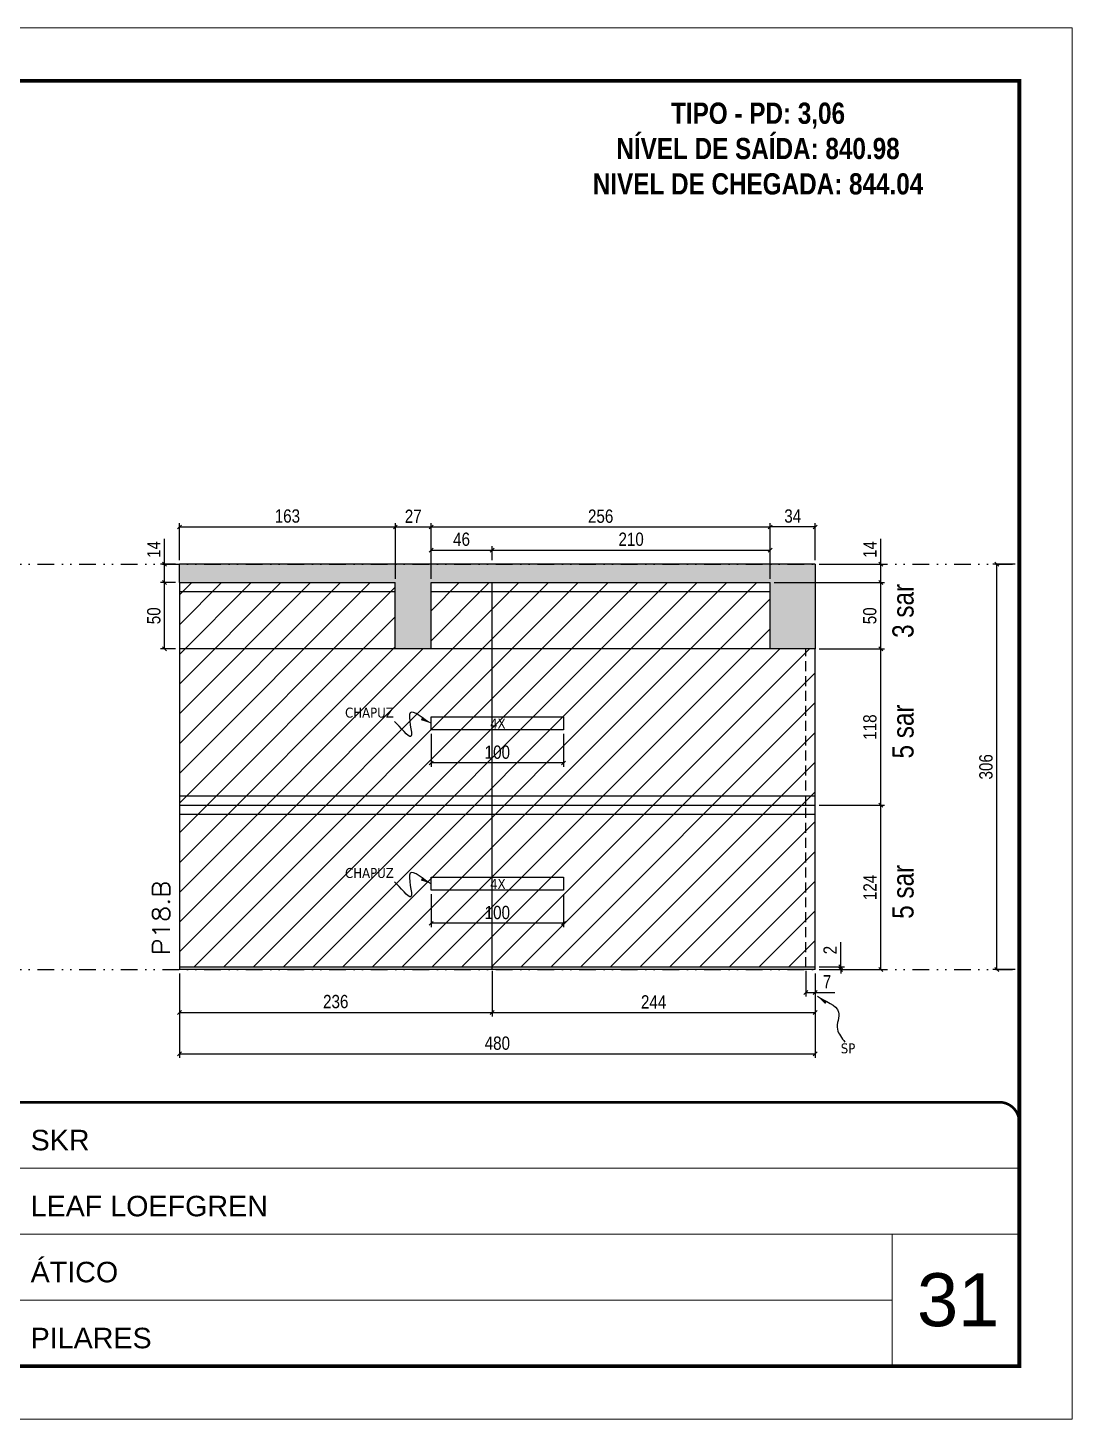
# Model space of a CAD drawing. Extents: x 14400 to 27878, y -21631 to 6985.
# Drawn here: x 18294 to 19082, y -2105 to -1055 of the extents above; entities that cross this region are included whole.
import ezdxf

# ---------------------------------------------------------------- set-up
doc = ezdxf.new("R2010")
doc.units = 0
for name, pattern in [('CONTINUO', [0]), ('DASHED', [0.75, 0.5, -0.25]), ('DIVIDE2', [0.625, 0.25, -0.125, 0, -0.125, 0, -0.125]), ('HIDDEN', [0.375, 0.25, -0.125])]:
    doc.linetypes.add(name, pattern=pattern)
for name, color, linetype, lineweight in [('CARIMBO', 255, 'Continuous', 9), ('Folhas', 255, 'Continuous', 9), ('Hachura', 251, 'Continuous', 9), ('SARRAFO DE PRESSAO', 251, 'DASHED', 9), ('Texto Seção', 7, 'Continuous', 15)]:
    doc.layers.add(name, color=color, linetype=linetype, lineweight=lineweight)
for name, color, linetype in [('COTA', 241, 'Continuous'), ('NOMENCLATURA', 7, 'Continuous'), ('Nível', 160, 'Continuous'), ('Painéis', 200, 'Continuous'), ('SARR_2.2x10', 60, 'Continuous'), ('SARR_2.2x7', 40, 'Continuous'), ('texto', 7, 'Continuous')]:
    doc.layers.add(name, color=color, linetype=linetype)
doc.styles.add('ARIAL', font='arial.ttf')
doc.styles.add('ARIAL_NARROW', font='ARIALN.TTF', dxfattribs={"height": 0.2})
doc.styles.add('COTA TECNICA', font='techl___.ttf', dxfattribs={"height": 10})
doc.styles.add('COTA TECNICA-50', font='techl___.ttf', dxfattribs={"height": 10})
doc.styles.add('REGUA-120', font='ROMANS.shx', dxfattribs={"height": 15})
doc.styles.add('ROMANC', font='techb___.ttf', dxfattribs={"height": 2.5})
doc.styles.get("Standard").update_dxf_attribs({"font": 'arial.ttf'})
doc.dimstyles.new('COTA PAINEL-50', dxfattribs={"dimtxt": 10, "dimasz": 3, "dimexe": 3, "dimexo": 3, "dimgap": 3, "dimtad": 1, "dimdec": 1, "dimzin": 12, "dimdsep": 46, "dimtxsty": 'COTA TECNICA-50', "dimblk1": 'OBLIQUE', "dimblk2": 'OBLIQUE', "dimsah": 1, "dimcen": 0.9, "dimclrd": 4, "dimclre": 4, "dimclrt": 240, "dimadec": 1, "dimazin": 3, "dimtfac": 1, "dimtdec": 1, "dimtmove": 0, "dimatfit": 3, "dimfxl": 1, "dimtolj": 1, "dimtzin": 12, "dimarcsym": 0})
doc.dimstyles.new('PAINEL', dxfattribs={"dimtxt": 10, "dimasz": 3, "dimexe": 3, "dimexo": 3, "dimgap": 3, "dimtad": 1, "dimdec": 1, "dimzin": 12, "dimdsep": 46, "dimtxsty": 'COTA TECNICA', "dimblk1": 'OBLIQUE', "dimblk2": 'OBLIQUE', "dimsah": 1, "dimcen": 0.9, "dimclrd": 4, "dimclre": 4, "dimclrt": 240, "dimadec": 1, "dimazin": 3, "dimtfac": 1, "dimtdec": 1, "dimtmove": 0, "dimatfit": 3, "dimfxl": 1, "dimtolj": 1, "dimtzin": 12, "dimarcsym": 0})
doc.dimstyles.get("Standard").update_dxf_attribs({"dimtxt": 0.18, "dimasz": 0.18, "dimexe": 0.18, "dimexo": 0.0625, "dimgap": 0.09, "dimtad": 0, "dimtih": 1, "dimtoh": 1, "dimdec": 4, "dimzin": 0, "dimdsep": 46, "dimtxsty": 'Standard', "dimcen": 0.09, "dimadec": 0, "dimazin": 0, "dimtfac": 1, "dimtdec": 4, "dimtofl": 0, "dimtmove": 0, "dimatfit": 3, "dimfxl": 1, "dimtolj": 1, "dimtzin": 0, "dimarcsym": 0})

# ---------------------------------------------------------------- blocks, each defined once
blk = doc.blocks.new('9999999999')
at = {"color": 30, "linetype": 'CONTINUO'}
for p, q in [((98564.6, 34379.6), (99584, 34379.6)), ((98564.6, 34329.8), (99488, 34329.8)), ((99584, 34329.8), (99488, 34329.8)), ((99488, 34329.8), (99488, 34230.2)), ((98564.6, 34280), (99488, 34280))]:
    blk.add_line(p, q, dxfattribs=at)
at = {"color": 30, "linetype": 'CONTINUO', "const_width": 2}
blk.add_lwpolyline([(99584, 34230.2), (99584, 34414.4, 0.414214), (99569, 34429.4), (98229, 34429.4, 0.414214), (98214, 34414.4), (98214, 34245.2, 0.414214), (98229, 34230.2), (99584, 34230.2)], format="xyb", dxfattribs=at)
at = {"layer": 'Folhas'}
blk.add_lwpolyline([(98139, 34190.2), (99624, 34190.2), (99624, 35240.2), (98139, 35240.2)], close=True, dxfattribs=at)
at = {"layer": 'Folhas', "color": 30, "const_width": 3}
blk.add_lwpolyline([(98214, 34230.2), (99584, 34230.2), (99584, 35200.2), (98214, 35200.2)], close=True, dxfattribs=at)
at = {"color": 7, "linetype": 'Continuous', "ltscale": 5, "style": 'ARIAL'}
for s, height, p in [('SKR', 15.48, (98837.7, 34393.1)), ('LEAF LOEFGREN', 15.483, (98837.7, 34343.3)), ('ÁTICO', 15.48, (98837.7, 34293.5)), ('PILARES', 15.48, (98837.7, 34243.7))]:
    blk.add_text(s, height=height, dxfattribs=at).set_placement(p)
blk = doc.blocks.new('_Oblique')
at = {"color": 0, "linetype": 'ByBlock', "lineweight": -2}
blk.add_line((-0.5, -0.5), (0.5, 0.5), dxfattribs=at)
blk = doc.blocks.new('*D1831')
at = {"layer": 'COTA', "color": 4, "lineweight": -2, "transparency": 16777216}
for p, q in [((18881, -1767), (18881, -1786.3)), ((18888, -1769), (18888, -1786.3)), ((18881, -1783.3), (18888, -1783.3)), ((18888, -1783.3), (18902.7, -1783.3))]:
    blk.add_line(p, q, dxfattribs=at)
at = {"layer": 'Defpoints', "color": 0, "transparency": 16777216}
for p in [(18881, -1764), (18888, -1766), (18888, -1783.3)]:
    blk.add_point(p, dxfattribs=at)
at = {"layer": 'COTA', "color": 4, "lineweight": -2, "transparency": 16777216, "xscale": 3, "yscale": 3, "zscale": 3, "rotation": 180}
blk.add_blockref('_Oblique', (18881, -1783.3), dxfattribs=at)
at = {"layer": 'COTA', "color": 4, "lineweight": -2, "transparency": 16777216, "xscale": 3, "yscale": 3, "zscale": 3}
blk.add_blockref('_Oblique', (18888, -1783.3), dxfattribs=at)
at = {"layer": 'COTA', "color": 240, "transparency": 16777216, "insert": (18896.9, -1775.2), "char_height": 10, "attachment_point": 5, "style": 'COTA TECNICA-50'}
blk.add_mtext('\\A1;7', dxfattribs=at)
blk = doc.blocks.new('*D1832')
at = {"layer": 'COTA', "color": 4, "lineweight": -2, "transparency": 16777216}
for p, q in [((18907.2, -1764), (18907.2, -1745.2)), ((18891, -1764), (18910.2, -1764)), ((18891, -1766), (18910.2, -1766)), ((18907.2, -1766), (18907.2, -1764)), ((18907.2, -1766), (18907.2, -1769))]:
    blk.add_line(p, q, dxfattribs=at)
at = {"layer": 'Defpoints', "color": 0, "transparency": 16777216}
for p in [(18888, -1764), (18888, -1766), (18907.2, -1766)]:
    blk.add_point(p, dxfattribs=at)
at = {"layer": 'COTA', "color": 4, "lineweight": -2, "transparency": 16777216, "xscale": 3, "yscale": 3, "zscale": 3}
for p, rotation in [((18907.2, -1764), 270), ((18907.2, -1766), 90)]:
    blk.add_blockref('_Oblique', p, dxfattribs=dict(at, rotation=rotation))
at = {"layer": 'COTA', "color": 240, "transparency": 16777216, "insert": (18899.2, -1751.3), "char_height": 10, "attachment_point": 5, "rotation": 90, "style": 'COTA TECNICA-50'}
blk.add_mtext('\\A1;2', dxfattribs=at)
blk = doc.blocks.new('*D1833')
at = {"layer": 'COTA', "color": 4, "lineweight": -2, "transparency": 16777216}
for p, q in [((18891, -1642), (18940.4, -1642)), ((18937.4, -1766), (18937.4, -1642)), ((18891, -1766), (18940.4, -1766))]:
    blk.add_line(p, q, dxfattribs=at)
at = {"layer": 'Defpoints', "color": 0, "transparency": 16777216}
for p in [(18888, -1642), (18937.4, -1642), (18888, -1766)]:
    blk.add_point(p, dxfattribs=at)
at = {"layer": 'COTA', "color": 4, "lineweight": -2, "transparency": 16777216, "xscale": 3, "yscale": 3, "zscale": 3}
for p, rotation in [((18937.4, -1642), 90), ((18937.4, -1766), 270)]:
    blk.add_blockref('_Oblique', p, dxfattribs=dict(at, rotation=rotation))
at = {"layer": 'COTA', "color": 240, "transparency": 16777216, "insert": (18929.3, -1704), "char_height": 10, "attachment_point": 5, "rotation": 90, "style": 'COTA TECNICA'}
blk.add_mtext('\\A1;124', dxfattribs=at)
blk = doc.blocks.new('*D1834')
at = {"layer": 'COTA', "color": 4, "linetype": 'ByBlock', "lineweight": -2, "transparency": 16777216}
for p, q in [((18598, -1709.2), (18598, -1734.1)), ((18698, -1709.2), (18698, -1734.1)), ((18698, -1731.1), (18598, -1731.1))]:
    blk.add_line(p, q, dxfattribs=at)
at = {"layer": 'Defpoints', "color": 0, "linetype": 'ByBlock', "transparency": 16777216}
for p in [(18598, -1706.2), (18698, -1706.2), (18598, -1731.1)]:
    blk.add_point(p, dxfattribs=at)
at = {"layer": 'COTA', "color": 4, "linetype": 'ByBlock', "lineweight": -2, "transparency": 16777216, "xscale": 3, "yscale": 3, "zscale": 3, "rotation": 180}
blk.add_blockref('_Oblique', (18598, -1731.1), dxfattribs=at)
at = {"layer": 'COTA', "color": 4, "linetype": 'ByBlock', "lineweight": -2, "transparency": 16777216, "xscale": 3, "yscale": 3, "zscale": 3}
blk.add_blockref('_Oblique', (18698, -1731.1), dxfattribs=at)
at = {"layer": 'COTA', "color": 240, "linetype": 'ByBlock', "transparency": 16777216, "insert": (18648, -1723), "char_height": 10, "attachment_point": 5, "style": 'COTA TECNICA'}
blk.add_mtext('\\A1;100', dxfattribs=at)
blk = doc.blocks.new('*D1835')
at = {"layer": 'COTA', "color": 4, "lineweight": -2, "transparency": 16777216}
for p, q in [((18408, -1769), (18408, -1801.4)), ((18644, -1767), (18644, -1801.4)), ((18408, -1798.4), (18644, -1798.4))]:
    blk.add_line(p, q, dxfattribs=at)
at = {"layer": 'Defpoints', "color": 0, "transparency": 16777216}
for p in [(18408, -1766), (18644, -1764), (18644, -1798.4)]:
    blk.add_point(p, dxfattribs=at)
at = {"layer": 'COTA', "color": 4, "lineweight": -2, "transparency": 16777216, "xscale": 3, "yscale": 3, "zscale": 3, "rotation": 180}
blk.add_blockref('_Oblique', (18408, -1798.4), dxfattribs=at)
at = {"layer": 'COTA', "color": 4, "lineweight": -2, "transparency": 16777216, "xscale": 3, "yscale": 3, "zscale": 3}
blk.add_blockref('_Oblique', (18644, -1798.4), dxfattribs=at)
at = {"layer": 'COTA', "color": 240, "transparency": 16777216, "insert": (18526, -1790.2), "char_height": 10, "attachment_point": 5, "style": 'COTA TECNICA'}
blk.add_mtext('\\A1;236', dxfattribs=at)
blk = doc.blocks.new('*D1836')
at = {"layer": 'COTA', "color": 4, "lineweight": -2, "transparency": 16777216}
for p, q in [((18644, -1767), (18644, -1801.4)), ((18888, -1769), (18888, -1801.4)), ((18644, -1798.4), (18888, -1798.4))]:
    blk.add_line(p, q, dxfattribs=at)
at = {"layer": 'Defpoints', "color": 0, "transparency": 16777216}
for p in [(18644, -1764), (18888, -1766), (18888, -1798.4)]:
    blk.add_point(p, dxfattribs=at)
at = {"layer": 'COTA', "color": 4, "lineweight": -2, "transparency": 16777216, "xscale": 3, "yscale": 3, "zscale": 3, "rotation": 180}
blk.add_blockref('_Oblique', (18644, -1798.4), dxfattribs=at)
at = {"layer": 'COTA', "color": 4, "lineweight": -2, "transparency": 16777216, "xscale": 3, "yscale": 3, "zscale": 3}
blk.add_blockref('_Oblique', (18888, -1798.4), dxfattribs=at)
at = {"layer": 'COTA', "color": 240, "transparency": 16777216, "insert": (18766, -1790.4), "char_height": 10, "attachment_point": 5, "style": 'COTA TECNICA'}
blk.add_mtext('\\A1;244', dxfattribs=at)
blk = doc.blocks.new('*D1844')
at = {"layer": 'COTA', "color": 4, "lineweight": -2, "transparency": 16777216}
for p, q in [((19039, -1460), (19022.1, -1460)), ((19025.1, -1766), (19025.1, -1460)), ((19039, -1766), (19022.1, -1766))]:
    blk.add_line(p, q, dxfattribs=at)
at = {"layer": 'Defpoints', "color": 0, "transparency": 16777216}
for p in [(19025.1, -1460), (19042, -1460), (19042, -1766)]:
    blk.add_point(p, dxfattribs=at)
at = {"layer": 'COTA', "color": 4, "lineweight": -2, "transparency": 16777216, "xscale": 3, "yscale": 3, "zscale": 3}
for p, rotation in [((19025.1, -1460), 90), ((19025.1, -1766), 270)]:
    blk.add_blockref('_Oblique', p, dxfattribs=dict(at, rotation=rotation))
at = {"layer": 'COTA', "color": 240, "transparency": 16777216, "insert": (19016.9, -1613), "char_height": 10, "attachment_point": 5, "rotation": 90, "style": 'COTA TECNICA'}
blk.add_mtext('\\A1;306', dxfattribs=at)
blk = doc.blocks.new('*D1860')
at = {"layer": 'COTA', "color": 4, "lineweight": -2, "transparency": 16777216}
for p, q in [((18891, -1524), (18940.4, -1524)), ((18937.4, -1642), (18937.4, -1524)), ((18891, -1642), (18940.4, -1642))]:
    blk.add_line(p, q, dxfattribs=at)
at = {"layer": 'Defpoints', "color": 0, "transparency": 16777216}
for p in [(18888, -1524), (18937.4, -1524), (18888, -1642)]:
    blk.add_point(p, dxfattribs=at)
at = {"layer": 'COTA', "color": 4, "lineweight": -2, "transparency": 16777216, "xscale": 3, "yscale": 3, "zscale": 3}
for p, rotation in [((18937.4, -1524), 90), ((18937.4, -1642), 270)]:
    blk.add_blockref('_Oblique', p, dxfattribs=dict(at, rotation=rotation))
at = {"layer": 'COTA', "color": 240, "transparency": 16777216, "insert": (18929.3, -1583), "char_height": 10, "attachment_point": 5, "rotation": 90, "style": 'COTA TECNICA'}
blk.add_mtext('\\A1;118', dxfattribs=at)
blk = doc.blocks.new('*D1861')
at = {"layer": 'COTA', "color": 4, "lineweight": -2, "transparency": 16777216}
for p, q in [((18857, -1474), (18940.4, -1474)), ((18937.4, -1524), (18937.4, -1474)), ((18891, -1524), (18940.4, -1524))]:
    blk.add_line(p, q, dxfattribs=at)
at = {"layer": 'Defpoints', "color": 0, "transparency": 16777216}
for p in [(18854, -1474), (18937.4, -1474), (18888, -1524)]:
    blk.add_point(p, dxfattribs=at)
at = {"layer": 'COTA', "color": 4, "lineweight": -2, "transparency": 16777216, "xscale": 3, "yscale": 3, "zscale": 3}
for p, rotation in [((18937.4, -1474), 90), ((18937.4, -1524), 270)]:
    blk.add_blockref('_Oblique', p, dxfattribs=dict(at, rotation=rotation))
at = {"layer": 'COTA', "color": 240, "transparency": 16777216, "insert": (18929.2, -1499), "char_height": 10, "attachment_point": 5, "rotation": 90, "style": 'COTA TECNICA'}
blk.add_mtext('\\A1;50', dxfattribs=at)
blk = doc.blocks.new('*D1862')
at = {"layer": 'COTA', "color": 4, "lineweight": -2, "transparency": 16777216}
for p, q in [((18405, -1474), (18393.8, -1474)), ((18396.8, -1524), (18396.8, -1474)), ((18405, -1524), (18393.8, -1524))]:
    blk.add_line(p, q, dxfattribs=at)
at = {"layer": 'Defpoints', "color": 0, "transparency": 16777216}
for p in [(18396.8, -1474), (18408, -1474), (18408, -1524)]:
    blk.add_point(p, dxfattribs=at)
at = {"layer": 'COTA', "color": 4, "lineweight": -2, "transparency": 16777216, "xscale": 3, "yscale": 3, "zscale": 3}
for p, rotation in [((18396.8, -1474), 90), ((18396.8, -1524), 270)]:
    blk.add_blockref('_Oblique', p, dxfattribs=dict(at, rotation=rotation))
at = {"layer": 'COTA', "color": 240, "transparency": 16777216, "insert": (18388.7, -1499), "char_height": 10, "attachment_point": 5, "rotation": 90, "style": 'COTA TECNICA'}
blk.add_mtext('\\A1;50', dxfattribs=at)
blk = doc.blocks.new('*D1863')
at = {"layer": 'COTA', "color": 4, "lineweight": -2, "transparency": 16777216}
for p, q in [((18396.8, -1460), (18396.8, -1440.9)), ((18405, -1460), (18393.8, -1460)), ((18396.8, -1474), (18396.8, -1460)), ((18405, -1474), (18393.8, -1474))]:
    blk.add_line(p, q, dxfattribs=at)
at = {"layer": 'Defpoints', "color": 0, "transparency": 16777216}
for p in [(18396.8, -1460), (18408, -1460), (18408, -1474)]:
    blk.add_point(p, dxfattribs=at)
at = {"layer": 'COTA', "color": 4, "lineweight": -2, "transparency": 16777216, "xscale": 3, "yscale": 3, "zscale": 3}
for p, rotation in [((18396.8, -1460), 90), ((18396.8, -1474), 270)]:
    blk.add_blockref('_Oblique', p, dxfattribs=dict(at, rotation=rotation))
at = {"layer": 'COTA', "color": 240, "transparency": 16777216, "insert": (18388.7, -1449), "char_height": 10, "attachment_point": 5, "rotation": 90, "style": 'COTA TECNICA'}
blk.add_mtext('\\A1;14', dxfattribs=at)
blk = doc.blocks.new('*D1864')
at = {"layer": 'COTA', "color": 4, "lineweight": -2, "transparency": 16777216}
for p, q in [((18408, -1457), (18408, -1429)), ((18408, -1432), (18571, -1432)), ((18571, -1471), (18571, -1429))]:
    blk.add_line(p, q, dxfattribs=at)
at = {"layer": 'Defpoints', "color": 0, "transparency": 16777216}
for p in [(18571, -1432), (18408, -1460), (18571, -1474)]:
    blk.add_point(p, dxfattribs=at)
at = {"layer": 'COTA', "color": 4, "lineweight": -2, "transparency": 16777216, "xscale": 3, "yscale": 3, "zscale": 3, "rotation": 180}
blk.add_blockref('_Oblique', (18408, -1432), dxfattribs=at)
at = {"layer": 'COTA', "color": 4, "lineweight": -2, "transparency": 16777216, "xscale": 3, "yscale": 3, "zscale": 3}
blk.add_blockref('_Oblique', (18571, -1432), dxfattribs=at)
at = {"layer": 'COTA', "color": 240, "transparency": 16777216, "insert": (18489.5, -1423.8), "char_height": 10, "attachment_point": 5, "style": 'COTA TECNICA'}
blk.add_mtext('\\A1;163', dxfattribs=at)
blk = doc.blocks.new('*D1865')
at = {"layer": 'COTA', "color": 4, "lineweight": -2, "transparency": 16777216}
for p, q in [((18571, -1471), (18571, -1429)), ((18571, -1432), (18598, -1432)), ((18598, -1471), (18598, -1429))]:
    blk.add_line(p, q, dxfattribs=at)
at = {"layer": 'Defpoints', "color": 0, "transparency": 16777216}
for p in [(18598, -1432), (18571, -1474), (18598, -1474)]:
    blk.add_point(p, dxfattribs=at)
at = {"layer": 'COTA', "color": 4, "lineweight": -2, "transparency": 16777216, "xscale": 3, "yscale": 3, "zscale": 3, "rotation": 180}
blk.add_blockref('_Oblique', (18571, -1432), dxfattribs=at)
at = {"layer": 'COTA', "color": 4, "lineweight": -2, "transparency": 16777216, "xscale": 3, "yscale": 3, "zscale": 3}
blk.add_blockref('_Oblique', (18598, -1432), dxfattribs=at)
at = {"layer": 'COTA', "color": 240, "transparency": 16777216, "insert": (18584.5, -1423.9), "char_height": 10, "attachment_point": 5, "style": 'COTA TECNICA'}
blk.add_mtext('\\A1;27', dxfattribs=at)
blk = doc.blocks.new('*D1866')
at = {"layer": 'COTA', "color": 4, "lineweight": -2, "transparency": 16777216}
for p, q in [((18598, -1471), (18598, -1429)), ((18598, -1432), (18854, -1432)), ((18854, -1457), (18854, -1429))]:
    blk.add_line(p, q, dxfattribs=at)
at = {"layer": 'Defpoints', "color": 0, "transparency": 16777216}
for p in [(18854, -1432), (18854, -1460), (18598, -1474)]:
    blk.add_point(p, dxfattribs=at)
at = {"layer": 'COTA', "color": 4, "lineweight": -2, "transparency": 16777216, "xscale": 3, "yscale": 3, "zscale": 3, "rotation": 180}
blk.add_blockref('_Oblique', (18598, -1432), dxfattribs=at)
at = {"layer": 'COTA', "color": 4, "lineweight": -2, "transparency": 16777216, "xscale": 3, "yscale": 3, "zscale": 3}
blk.add_blockref('_Oblique', (18854, -1432), dxfattribs=at)
at = {"layer": 'COTA', "color": 240, "transparency": 16777216, "insert": (18726, -1423.9), "char_height": 10, "attachment_point": 5, "style": 'COTA TECNICA'}
blk.add_mtext('\\A1;256', dxfattribs=at)
blk = doc.blocks.new('*D1867')
at = {"layer": 'COTA', "color": 4, "lineweight": -2, "transparency": 16777216}
for p, q in [((18598, -1471), (18598, -1446.4)), ((18644, -1457), (18644, -1446.4)), ((18598, -1449.4), (18644, -1449.4))]:
    blk.add_line(p, q, dxfattribs=at)
at = {"layer": 'Defpoints', "color": 0, "transparency": 16777216}
for p in [(18644, -1449.4), (18644, -1460), (18598, -1474)]:
    blk.add_point(p, dxfattribs=at)
at = {"layer": 'COTA', "color": 4, "lineweight": -2, "transparency": 16777216, "xscale": 3, "yscale": 3, "zscale": 3, "rotation": 180}
blk.add_blockref('_Oblique', (18598, -1449.4), dxfattribs=at)
at = {"layer": 'COTA', "color": 4, "lineweight": -2, "transparency": 16777216, "xscale": 3, "yscale": 3, "zscale": 3}
blk.add_blockref('_Oblique', (18644, -1449.4), dxfattribs=at)
at = {"layer": 'COTA', "color": 240, "transparency": 16777216, "insert": (18621, -1441.3), "char_height": 10, "attachment_point": 5, "style": 'COTA TECNICA'}
blk.add_mtext('\\A1;46', dxfattribs=at)
blk = doc.blocks.new('*D1868')
at = {"layer": 'COTA', "color": 4, "lineweight": -2, "transparency": 16777216}
for p, q in [((18644, -1457), (18644, -1446.4)), ((18854, -1457), (18854, -1446.4)), ((18644, -1449.4), (18854, -1449.4))]:
    blk.add_line(p, q, dxfattribs=at)
at = {"layer": 'Defpoints', "color": 0, "transparency": 16777216}
for p in [(18854, -1449.4), (18644, -1460), (18854, -1460)]:
    blk.add_point(p, dxfattribs=at)
at = {"layer": 'COTA', "color": 4, "lineweight": -2, "transparency": 16777216, "xscale": 3, "yscale": 3, "zscale": 3, "rotation": 180}
blk.add_blockref('_Oblique', (18644, -1449.4), dxfattribs=at)
at = {"layer": 'COTA', "color": 4, "lineweight": -2, "transparency": 16777216, "xscale": 3, "yscale": 3, "zscale": 3}
blk.add_blockref('_Oblique', (18854, -1449.4), dxfattribs=at)
at = {"layer": 'COTA', "color": 240, "transparency": 16777216, "insert": (18749, -1441.3), "char_height": 10, "attachment_point": 5, "style": 'COTA TECNICA'}
blk.add_mtext('\\A1;210', dxfattribs=at)
blk = doc.blocks.new('*D1869')
at = {"layer": 'COTA', "color": 4, "lineweight": -2, "transparency": 16777216}
for p, q in [((18854, -1471), (18854, -1429)), ((18888, -1432), (18854, -1432)), ((18888, -1457), (18888, -1429))]:
    blk.add_line(p, q, dxfattribs=at)
at = {"layer": 'Defpoints', "color": 0, "transparency": 16777216}
for p in [(18854, -1432), (18888, -1460), (18854, -1474)]:
    blk.add_point(p, dxfattribs=at)
at = {"layer": 'COTA', "color": 4, "lineweight": -2, "transparency": 16777216, "xscale": 3, "yscale": 3, "zscale": 3, "rotation": 180}
blk.add_blockref('_Oblique', (18854, -1432), dxfattribs=at)
at = {"layer": 'COTA', "color": 4, "lineweight": -2, "transparency": 16777216, "xscale": 3, "yscale": 3, "zscale": 3}
blk.add_blockref('_Oblique', (18888, -1432), dxfattribs=at)
at = {"layer": 'COTA', "color": 240, "transparency": 16777216, "insert": (18871, -1423.8), "char_height": 10, "attachment_point": 5, "style": 'COTA TECNICA'}
blk.add_mtext('\\A1;34', dxfattribs=at)
blk = doc.blocks.new('*D1870')
at = {"layer": 'COTA', "color": 4, "linetype": 'ByBlock', "lineweight": -2, "transparency": 16777216}
for p, q in [((18598, -1588.2), (18598, -1613.1)), ((18698, -1588.2), (18698, -1613.1)), ((18698, -1610.1), (18598, -1610.1))]:
    blk.add_line(p, q, dxfattribs=at)
at = {"layer": 'Defpoints', "color": 0, "linetype": 'ByBlock', "transparency": 16777216}
for p in [(18598, -1585.2), (18698, -1585.2), (18598, -1610.1)]:
    blk.add_point(p, dxfattribs=at)
at = {"layer": 'COTA', "color": 4, "linetype": 'ByBlock', "lineweight": -2, "transparency": 16777216, "xscale": 3, "yscale": 3, "zscale": 3, "rotation": 180}
blk.add_blockref('_Oblique', (18598, -1610.1), dxfattribs=at)
at = {"layer": 'COTA', "color": 4, "linetype": 'ByBlock', "lineweight": -2, "transparency": 16777216, "xscale": 3, "yscale": 3, "zscale": 3}
blk.add_blockref('_Oblique', (18698, -1610.1), dxfattribs=at)
at = {"layer": 'COTA', "color": 240, "linetype": 'ByBlock', "transparency": 16777216, "insert": (18648, -1602), "char_height": 10, "attachment_point": 5, "style": 'COTA TECNICA'}
blk.add_mtext('\\A1;100', dxfattribs=at)
blk = doc.blocks.new('*D2844')
at = {"layer": 'COTA', "color": 4, "lineweight": -2, "transparency": 16777216}
for p, q in [((18408, -1769), (18408, -1832.7)), ((18888, -1769), (18888, -1832.7)), ((18408, -1829.7), (18888, -1829.7))]:
    blk.add_line(p, q, dxfattribs=at)
at = {"layer": 'Defpoints', "color": 0, "transparency": 16777216}
for p in [(18408, -1766), (18888, -1766), (18888, -1829.7)]:
    blk.add_point(p, dxfattribs=at)
at = {"layer": 'COTA', "color": 4, "lineweight": -2, "transparency": 16777216, "xscale": 3, "yscale": 3, "zscale": 3, "rotation": 180}
blk.add_blockref('_Oblique', (18408, -1829.7), dxfattribs=at)
at = {"layer": 'COTA', "color": 4, "lineweight": -2, "transparency": 16777216, "xscale": 3, "yscale": 3, "zscale": 3}
blk.add_blockref('_Oblique', (18888, -1829.7), dxfattribs=at)
at = {"layer": 'COTA', "color": 240, "transparency": 16777216, "insert": (18648, -1821.6), "char_height": 10, "attachment_point": 5, "style": 'COTA TECNICA'}
blk.add_mtext('\\A1;480', dxfattribs=at)
blk = doc.blocks.new('*D3097')
at = {"layer": 'COTA', "color": 4, "lineweight": -2, "transparency": 16777216}
for p, q in [((18937.4, -1460), (18937.4, -1440.9)), ((18891, -1460), (18940.4, -1460)), ((18937.4, -1474), (18937.4, -1460)), ((18857, -1474), (18940.4, -1474))]:
    blk.add_line(p, q, dxfattribs=at)
at = {"layer": 'Defpoints', "color": 0, "transparency": 16777216}
for p in [(18888, -1460), (18937.4, -1460), (18854, -1474)]:
    blk.add_point(p, dxfattribs=at)
at = {"layer": 'COTA', "color": 4, "lineweight": -2, "transparency": 16777216, "xscale": 3, "yscale": 3, "zscale": 3}
for p, rotation in [((18937.4, -1460), 90), ((18937.4, -1474), 270)]:
    blk.add_blockref('_Oblique', p, dxfattribs=dict(at, rotation=rotation))
at = {"layer": 'COTA', "color": 240, "transparency": 16777216, "insert": (18929.3, -1449), "char_height": 10, "attachment_point": 5, "rotation": 90, "style": 'COTA TECNICA'}
blk.add_mtext('\\A1;14', dxfattribs=at)

msp = doc.modelspace()

# ---------------------------------------------------------------- hatches: boundary and pattern name
at = {"layer": 'COTA'}
h = msp.add_hatch(dxfattribs=at)
h.set_pattern_fill('AR-CONC', color=256, scale=0.03)
h.paths.add_polyline_path([(18597.986, -1474.015), (18853.986, -1474.015), (18853.986, -1524.015), (18887.986, -1524.015), (18887.986, -1460.015), (18407.986, -1460.015), (18407.986, -1474.015), (18570.986, -1474.015), (18570.986, -1524.015), (18597.986, -1524.015)])
at = {"layer": 'Hachura'}
h = msp.add_hatch(dxfattribs=at)
h.set_pattern_fill('ANSI31', color=256, scale=5)
h.paths.add_polyline_path([(17941.645, -1472.015), (17803.645, -1472.015), (17803.645, -1524.015), (17941.645, -1524.015)])
h.paths.add_polyline_path([(18013.645, -1524.015), (17769.645, -1524.015), (17769.645, -1642.015), (18013.645, -1642.015)])
h.paths.add_polyline_path([(18013.645, -1460.015), (17968.645, -1460.015), (17968.645, -1524.015), (18013.645, -1524.015)])
h.paths.add_polyline_path([(18226.645, -1460.015), (18013.645, -1460.015), (18013.645, -1524.015), (18226.645, -1524.015)])
h.paths.add_polyline_path([(18226.645, -1524.015), (18013.645, -1524.015), (18013.645, -1642.015), (18226.645, -1642.015)])
h.paths.add_polyline_path([(18226.645, -1642.015), (18013.645, -1642.015), (18013.645, -1764.015), (18226.645, -1764.015)])
h.paths.add_polyline_path([(18013.645, -1642.015), (17769.645, -1642.015), (17769.645, -1764.015), (18013.645, -1764.015)])
h.paths.add_polyline_path([(18643.986, -1642.015), (18407.986, -1642.015), (18407.986, -1764.015), (18643.986, -1764.015)])
h.paths.add_polyline_path([(18643.986, -1524.015), (18407.986, -1524.015), (18407.986, -1642.015), (18643.986, -1642.015)])
h.paths.add_polyline_path([(18570.986, -1474.015), (18407.986, -1474.015), (18407.986, -1524.015), (18570.986, -1524.015)])
h.paths.add_polyline_path([(18643.986, -1474.015), (18597.986, -1474.015), (18597.986, -1524.015), (18643.986, -1524.015)])
h.paths.add_polyline_path([(18853.986, -1474.015), (18643.986, -1474.015), (18643.986, -1524.015), (18853.986, -1524.015)])
h.paths.add_polyline_path([(18887.986, -1524.015), (18643.986, -1524.015), (18643.986, -1642.015), (18887.986, -1642.015)])
h.paths.add_polyline_path([(18887.986, -1642.015), (18643.986, -1642.015), (18643.986, -1764.015), (18887.986, -1764.015)])

# ---------------------------------------------------------------- linework, layer by layer
at = {"layer": 'COTA'}
for p, q in [((18407.986, -1474.015), (18407.986, -1460.015)), ((18887.986, -1460.015), (18407.986, -1460.015)), ((18887.986, -1460.015), (18887.986, -1524.015))]:
    msp.add_line(p, q, dxfattribs=at)
at = {"layer": 'Nível', "color": 4, "linetype": 'DIVIDE2', "ltscale": 50}
for p, q in [((17671.967, -1460.015), (19041.967, -1460.015)), ((17671.967, -1766.015), (19041.967, -1766.015))]:
    msp.add_line(p, q, dxfattribs=at)
at = {"layer": 'Painéis'}
for p, q in [((18407.986, -1474.015), (18407.986, -1766.015)), ((18407.986, -1474.015), (18570.986, -1474.015)), ((18570.986, -1524.015), (18570.986, -1474.015)), ((18597.986, -1524.015), (18597.986, -1474.015)), ((18597.986, -1474.015), (18853.986, -1474.015)), ((18643.986, -1766.015), (18643.986, -1474.015)), ((18853.986, -1524.015), (18853.986, -1474.015)), ((18887.986, -1524.015), (18407.986, -1524.015)), ((18887.986, -1766.015), (18887.986, -1524.015)), ((18407.986, -1642.015), (18887.986, -1642.015))]:
    msp.add_line(p, q, dxfattribs=at)
for points in [[(18407.986, -1764.015), (18887.986, -1764.015)], [(18887.986, -1766.015), (18407.986, -1766.015)]]:
    msp.add_lwpolyline(points, dxfattribs=at)
at = {"layer": 'SARR_2.2x10'}
for points in [[(18597.986, -1575.172), (18697.986, -1575.172), (18697.986, -1585.172), (18597.986, -1585.172)], [(18597.986, -1696.172), (18697.986, -1696.172), (18697.986, -1706.172), (18597.986, -1706.172)]]:
    msp.add_lwpolyline(points, close=True, dxfattribs=at)
at = {"layer": 'SARR_2.2x7'}
for p, q in [((18570.986, -1481.015), (18407.986, -1481.015)), ((18643.986, -1481.015), (18597.986, -1481.015)), ((18853.986, -1481.015), (18643.986, -1481.015)), ((18643.986, -1635.015), (18407.986, -1635.015)), ((18887.986, -1635.015), (18643.986, -1635.015)), ((18643.986, -1649.015), (18407.986, -1649.015)), ((18887.986, -1649.015), (18643.986, -1649.015))]:
    msp.add_line(p, q, dxfattribs=at)
at = {"layer": 'SARR_2.2x7', "linetype": 'HIDDEN', "ltscale": 30}
for p, q in [((18880.986, -1642.015), (18880.986, -1524.015)), ((18880.986, -1764.015), (18880.986, -1642.015))]:
    msp.add_line(p, q, dxfattribs=at)

# ---------------------------------------------------------------- block references
at = {"layer": 'SARRAFO DE PRESSAO', "color": 6, "linetype": 'ByBlock'}
msp.add_blockref('9999999999', (-80542.011, -36295.504), dxfattribs=at)

# ---------------------------------------------------------------- texts
at = {"layer": 'CARIMBO', "style": 'ARIAL'}
msp.add_text('31', height=40, dxfattribs=at).set_placement((18964.828, -2035.155))
at = {"layer": 'NOMENCLATURA', "style": 'ARIAL_NARROW'}
for s, p in [('3 sar', (18962.229, -1515.692)), ('5 sar', (18962.229, -1606.692)), ('5 sar', (18962.229, -1727.692))]:
    msp.add_text(s, height=16, rotation=90, dxfattribs=at).set_placement(p)
at = {"layer": 'NOMENCLATURA', "color": 2, "insert": (18844.806, -1111.713), "char_height": 16, "attachment_point": 2, "style": 'ROMANC'}
msp.add_mtext_dynamic_manual_height_columns('TIPO - PD: 3,06\\PNÍVEL DE SAÍDA: 840.98\\PNIVEL DE CHEGADA: 844.04', width=432.35115, gutter_width=1, heights=[0], dxfattribs=at)
at = {"layer": 'texto', "color": 0, "char_height": 7.5, "attachment_point": 5}
for s, insert in [('{\\fTahoma|b0|i0|c0|p34;\\C4;CHAPUZ}', (18551.436, -1572.157)), ('{\\fTahoma|b0|i0|c0|p34;\\C4;4X}', (18648.379, -1580.465)), ('{\\fTahoma|b0|i0|c0|p34;\\C4;CHAPUZ}', (18551.436, -1693.157)), ('{\\fTahoma|b0|i0|c0|p34;\\C4;4X}', (18648.379, -1701.465)), ('{\\fTahoma|b0|i0|c0|p34;\\C4;SP}', (18912.763, -1825.506))]:
    msp.add_mtext(s, dxfattribs=dict(at, insert=insert))
at = {"layer": 'Texto Seção', "style": 'REGUA-120', "width": 1.1}
msp.add_text('P18.B', height=13, rotation=90, dxfattribs=at).set_placement((18400.737, -1755.252))

# ---------------------------------------------------------------- dimensions: what is measured, and where the dimension line sits
at = {"layer": 'COTA'}
for base, p1, p2, dimstyle, picture, middle in [((18570.986, -1431.982), (18407.986, -1460.015), (18570.986, -1474.015), 'PAINEL', '*D1864', (18489.486, -1423.763)), ((18597.986, -1431.982), (18570.986, -1474.015), (18597.986, -1474.015), 'PAINEL', '*D1865', (18584.486, -1423.909)), ((18853.986, -1431.982), (18597.986, -1474.015), (18853.986, -1460.015), 'PAINEL', '*D1866', (18725.986, -1423.872)), ((18853.986, -1431.982), (18887.986, -1460.015), (18853.986, -1474.015), 'PAINEL', '*D1869', (18870.986, -1423.763)), ((18643.986, -1449.446), (18597.986, -1474.015), (18643.986, -1460.015), 'PAINEL', '*D1867', (18620.986, -1441.343)), ((18643.986, -1798.433), (18407.986, -1766.015), (18643.986, -1764.015), 'PAINEL', '*D1835', (18525.986, -1790.213)), ((18887.986, -1829.691), (18407.986, -1766.015), (18887.986, -1766.015), 'PAINEL', '*D2844', (18647.986, -1821.567)), ((18887.986, -1783.257), (18880.986, -1764.015), (18887.986, -1766.015), 'COTA PAINEL-50', '*D1831', (18896.852, -1775.184))]:
    dim = msp.add_linear_dim(base=base, p1=p1, p2=p2, dimstyle=dimstyle, dxfattribs=at)
    dim.commit()
    dim.dimension.update_dxf_attribs({"geometry": picture, "text_midpoint": middle})
for base, p1, p2, picture, middle in [((18853.986, -1449.446), (18643.986, -1460.015), (18853.986, -1460.015), '*D1868', (18748.986, -1441.343)), ((18887.986, -1798.433), (18643.986, -1764.015), (18887.986, -1766.015), '*D1836', (18765.986, -1790.36))]:
    dim = msp.add_linear_dim(base=base, p1=p1, p2=p2, dimstyle='PAINEL', override={"dimtmove": 1}, dxfattribs=at)
    dim.commit()
    dim.dimension.update_dxf_attribs({"geometry": picture, "text_midpoint": middle})
for base, p1, p2, picture, middle in [((18396.803, -1460.015), (18407.986, -1474.015), (18407.986, -1460.015), '*D1863', (18388.73, -1448.957)), ((18937.354, -1460.015), (18853.986, -1474.015), (18887.986, -1460.015), '*D3097', (18929.281, -1448.957)), ((19025.132, -1460.015), (19041.967, -1766.015), (19041.967, -1460.015), '*D1844', (19016.913, -1613.015)), ((18396.803, -1474.015), (18407.986, -1524.015), (18407.986, -1474.015), '*D1862', (18388.694, -1499.015)), ((18937.354, -1474.015), (18887.986, -1524.015), (18853.986, -1474.015), '*D1861', (18929.244, -1499.015)), ((18937.354, -1524.015), (18887.986, -1642.015), (18887.986, -1524.015), '*D1860', (18929.259, -1583.015)), ((18937.354, -1642.015), (18887.986, -1766.015), (18887.986, -1642.015), '*D1833', (18929.281, -1704.015))]:
    dim = msp.add_linear_dim(base=base, p1=p1, p2=p2, angle=90, dimstyle='PAINEL', dxfattribs=at)
    dim.commit()
    dim.dimension.update_dxf_attribs({"geometry": picture, "text_midpoint": middle})
at = {"layer": 'COTA', "linetype": 'ByBlock'}
for base, p1, p2, picture, middle in [((18597.986, -1610.099), (18697.986, -1585.172), (18597.986, -1585.172), '*D1870', (18647.986, -1601.997)), ((18597.986, -1731.099), (18697.986, -1706.172), (18597.986, -1706.172), '*D1834', (18647.986, -1722.997))]:
    dim = msp.add_linear_dim(base=base, p1=p1, p2=p2, dimstyle='PAINEL', dxfattribs=at)
    dim.commit()
    dim.dimension.update_dxf_attribs({"geometry": picture, "text_midpoint": middle})
at = {"layer": 'COTA'}
dim = msp.add_linear_dim(base=(18907.245, -1766.015), p1=(18887.986, -1764.015), p2=(18887.986, -1766.015), angle=90, dimstyle='COTA PAINEL-50', dxfattribs=at)
dim.commit()
dim.dimension.update_dxf_attribs({"geometry": '*D1832', "text_midpoint": (18907.245, -1751.268), "dimtype": 160})

# ---------------------------------------------------------------- leaders
at = {"layer": 'COTA', "path_type": 1}
for points in [[(18597.986, -1580.172), (18582.201, -1572.157), (18582.786, -1590.027), (18570.354, -1578.885)], [(18597.986, -1701.172), (18582.201, -1693.157), (18582.786, -1711.027), (18570.354, -1699.885)], [(18889.815, -1786.196), (18905.601, -1798.031), (18904.675, -1811.037), (18910.228, -1820.819)]]:
    msp.add_leader(points, dimstyle='Standard', override={"dimasz": 8}, dxfattribs=at)

doc.saveas('drawing.dxf')
